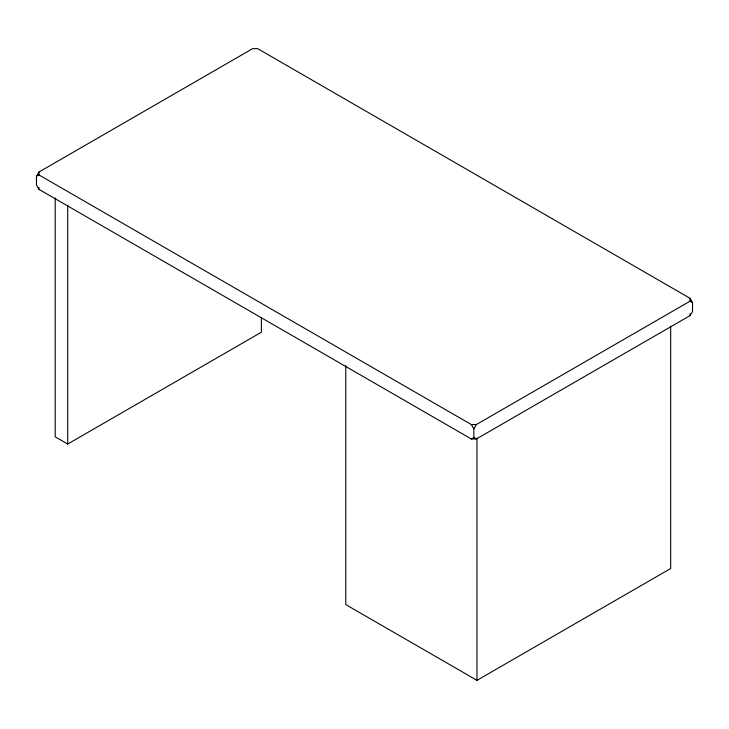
<?xml version="1.0" encoding="UTF-8"?>
<svg xmlns="http://www.w3.org/2000/svg" width="729" height="729" viewBox="0 0 729 729"><rect width="100%" height="100%" fill="white"/><g stroke="black" fill="none" stroke-linecap="round" stroke-linejoin="round"><path stroke-width="1.09" d="M36.45 176.363L38.947 172.035L252.653 48.652L257.647 48.652L690.053 298.298L692.55 302.626L692.55 311.283L690.053 315.611L476.347 438.995L471.353 438.995L38.947 189.349L36.45 185.02L36.45 176.363L38.947 174.924L38.947 172.035M476.347 438.995L473.85 437.555L473.85 428.889L476.347 424.56L690.053 301.186L692.55 302.626M55.194 197.951L55.194 436.835L67.697 444.052L261.401 332.214L261.401 317.425M471.353 438.995L473.85 437.555M345.756 365.703L345.756 604.587L476.976 680.348L670.68 568.511L670.68 326.218M38.947 174.924L471.353 424.56L476.347 424.56M471.353 424.56L473.85 428.889M690.053 298.298L690.053 301.186M690.053 313.689L690.053 315.611M476.976 438.047L476.976 680.348M67.697 205.168L67.697 444.052M38.947 187.426L38.947 189.349"/></g></svg>
